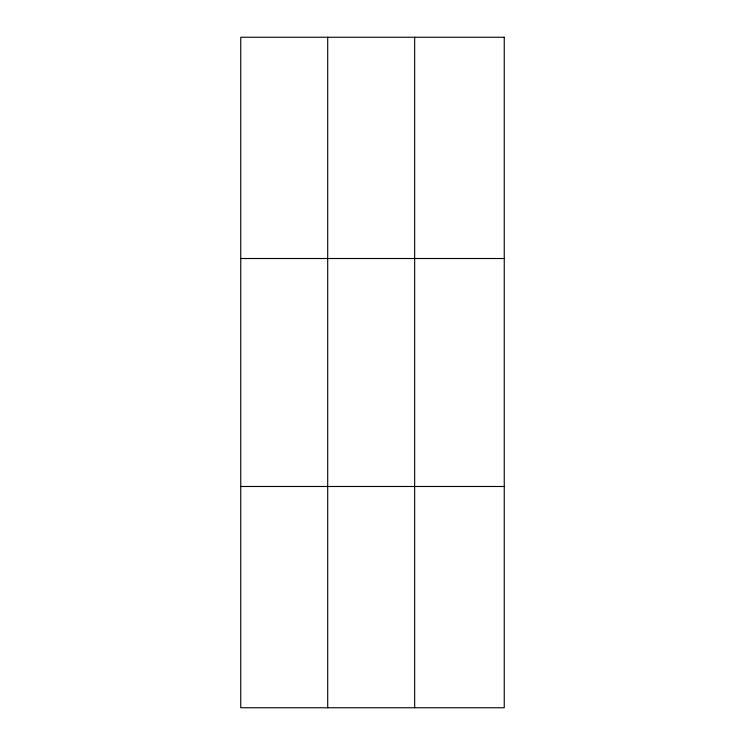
<?xml version="1.0" encoding="UTF-8"?>
<svg xmlns="http://www.w3.org/2000/svg" width="745" height="745" viewBox="0 0 745 745"><rect width="100%" height="100%" fill="white"/><g stroke="black" fill="none" stroke-linecap="round" stroke-linejoin="round"><path stroke-width="1.12" d="M327.707 37.25L327.707 707.75M414.658 37.25L414.658 707.75M240.747 258.515L504.253 258.515M240.747 486.485L504.253 486.485M504.253 37.25L504.253 707.75L240.747 707.75L240.747 37.25L504.253 37.25"/></g></svg>
